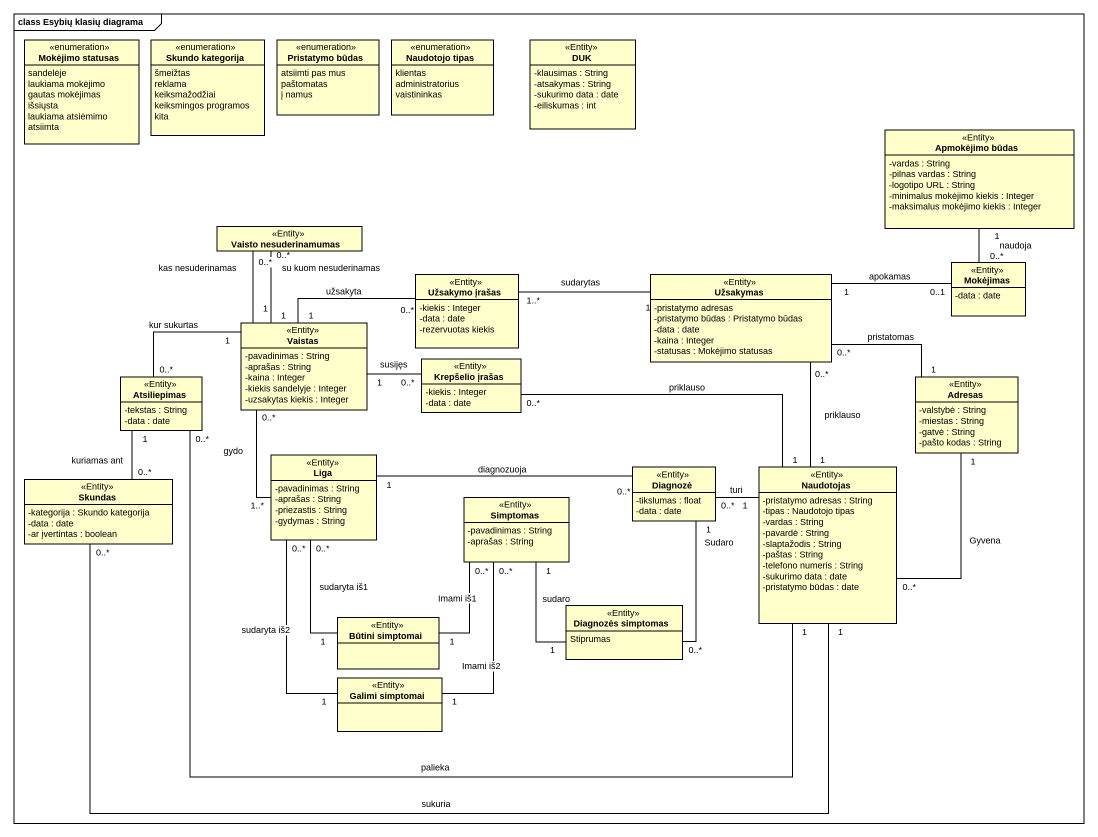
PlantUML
@startuml
mainframe class Esybių klasių diagrama
hide circle
hide empty members
skinparam classAttributeIconSize 0
enum "Mokėjimo statusas" as Mokėjimo_statusas {
  sandelėje
  laukiama mokėjimo
  gautas mokėjimas
  išsiųsta
  laukiama atsiėmimo
  atsiimta
}
enum "Skundo kategorija" as Skundo_kategorija {
  šmeižtas
  reklama
  keiksmažodžiai
  keiksmingos programos
  kita
}
enum "Pristatymo būdas" as Pristatymo_būdas {
  atsiimti pas mus
  paštomatas
  į namus
}
enum "Naudotojo tipas" as Naudotojo_tipas {
  klientas
  administratorius
  vaistininkas
}
class DUK <<Entity>> {
  -klausimas : String
  -atsakymas : String
  -sukurimo data : date
  -eiliskumas : int
}
class "Apmokėjimo būdas" as Apmokėjimo_būdas <<Entity>> {
  -vardas : String
  -pilnas vardas : String
  -logotipo URL : String
  -minimalus mokėjimo kiekis : Integer
  -maksimalus mokėjimo kiekis : Integer
}
class "Vaisto nesuderinamumas" as Vaisto_nesuderinamumas <<Entity>>
class "Užsakymo įrašas" as Užsakymo_įrašas <<Entity>> {
  -kiekis : Integer
  -data : date
  -rezervuotas kiekis
}
class Užsakymas <<Entity>> {
  -pristatymo adresas
  -pristatymo būdas : Pristatymo būdas
  -data : date
  -kaina : Integer
  -statusas : Mokėjimo statusas
}
class Mokėjimas <<Entity>> {
  -data : date
}
class Vaistas <<Entity>> {
  -pavadinimas : String
  -aprašas : String
  -kaina : Integer
  -kiekis sandelyje : Integer
  -uzsakytas kiekis : Integer
}
class "Krepšelio įrašas" as Krepšelio_įrašas <<Entity>> {
  -kiekis : Integer
  -data : date
}
class Atsiliepimas <<Entity>> {
  -tekstas : String
  -data : date
}
class Adresas <<Entity>> {
  -valstybė : String
  -miestas : String
  -gatvė : String
  -pašto kodas : String
}
class Skundas <<Entity>> {
  -kategorija : Skundo kategorija
  -data : date
  -ar įvertintas : boolean
}
class Liga <<Entity>> {
  -pavadinimas : String
  -aprašas : String
  -priezastis : String
  -gydymas : String
}
class Diagnozė <<Entity>> {
  -tikslumas : float
  -data : date
}
class Naudotojas <<Entity>> {
  -pristatymo adresas : String
  -tipas : Naudotojo tipas
  -vardas : String
  -pavardė : String
  -slaptažodis : String
  -paštas : String
  -telefono numeris : String
  -sukurimo data : date
  -pristatymo būdas : date
}
class Simptomas <<Entity>> {
  -pavadinimas : String
  -aprašas : String
}
class "Būtini simptomai" as Būtini_simptomai <<Entity>>
class "Diagnozės simptomas" as Diagnozės_simptomas <<Entity>> {
  Stiprumas
}
class "Galimi simptomai" as Galimi_simptomai <<Entity>>
Apmokėjimo_būdas "1" -- "0..*" Mokėjimas : naudoja
Vaisto_nesuderinamumas "0..*" -- "1" Vaistas : su kuom nesuderinamas
Vaisto_nesuderinamumas "0..*" -- "1" Vaistas : kas nesuderinamas
Užsakymas "1" -left- "1..*" Užsakymo_įrašas : sudarytas
Užsakymas "0..*" -right- "1" Adresas : pristatomas
Užsakymas "0..*" -- "1" Naudotojas : priklauso
Mokėjimas "0..1" -left- "1" Užsakymas : apokamas
Vaistas "1" -right- "0..*" Užsakymo_įrašas : užsakyta
Vaistas "0..*" -- "1..*" Liga : gydo
Krepšelio_įrašas "0..*" -left- "1" Vaistas : susijęs
Atsiliepimas "0..*" -right- "1" Vaistas : kur sukurtas
Adresas "1" -- "0..*" Naudotojas : Gyvena
Skundas "0..*" -up- "1" Atsiliepimas : kuriamas ant
Liga "0..*" -- "1" Būtini_simptomai : sudaryta iš1
Liga "0..*" -- "1" Galimi_simptomai : sudaryta iš2
Diagnozė "0..*" -left- "1" Liga : diagnozuoja
Diagnozė "0..*" -right- "1" Naudotojas : turi
Diagnozė "1" -- "0..*" Diagnozės_simptomas : Sudaro
Naudotojas "1" -left- "0..*" Krepšelio_įrašas : priklauso
Naudotojas "1" -left- "0..*" Atsiliepimas : palieka
Naudotojas "1" -left- "0..*" Skundas : sukuria
Simptomas "1" -- "1" Diagnozės_simptomas : sudaro
Būtini_simptomai "1" -up- "0..*" Simptomas : Imami iš1
Galimi_simptomai "1" -up- "0..*" Simptomas : Imami iš2
@enduml
